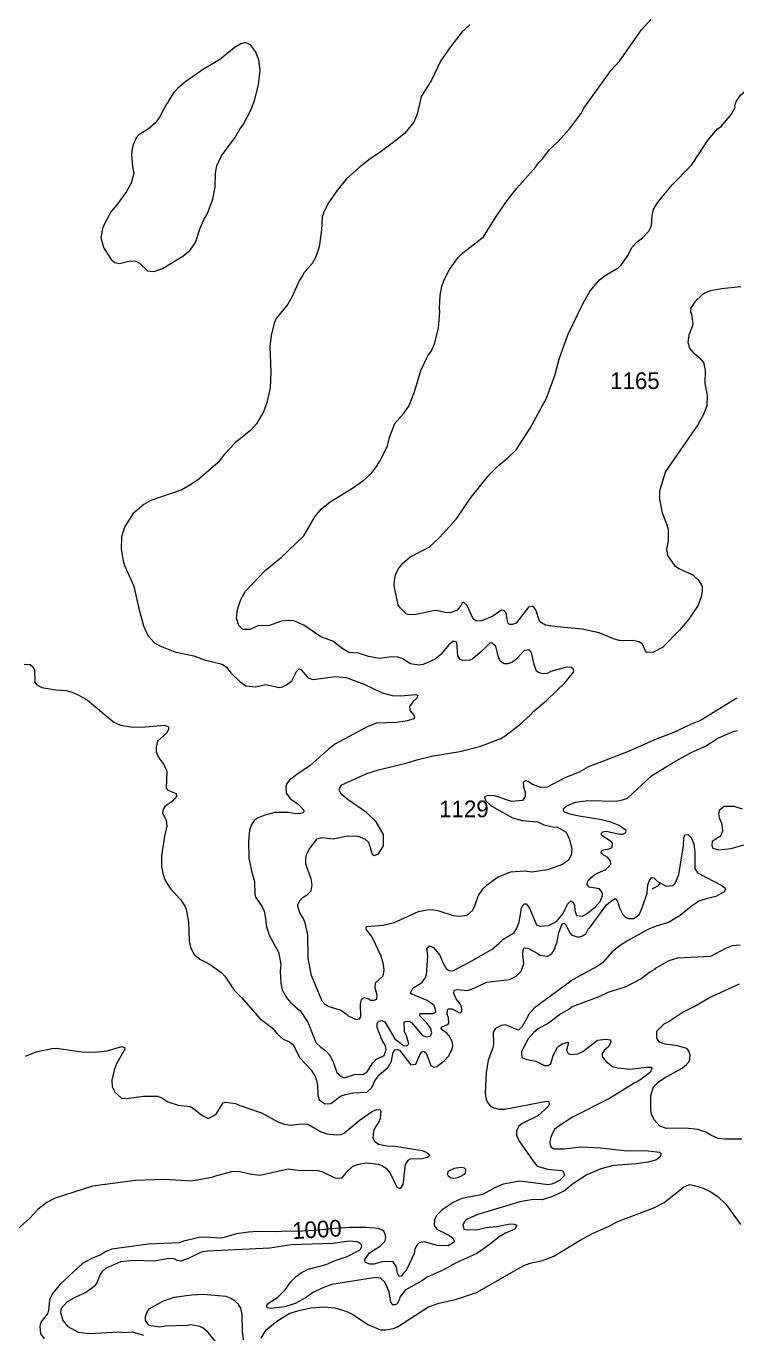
# Model space of a CAD drawing. Header units: kilometres. Extents: x 178.1 to 232.4, y 8228.7 to 8284.8.
# Drawn here: x 217.92 to 224.75, y 8265.22 to 8277.78 of the extents above; entities that cross this region are included whole.
import ezdxf

# ---------------------------------------------------------------- set-up
doc = ezdxf.new("R2010")
doc.units = ezdxf.units.KM
doc.linetypes.add('DGN6', pattern=[0.815095, 0, -0.163019, 0.326038, -0.163019, 0, -0.163019])
for name, color, linetype in [('1', 7, 'Continuous'), ('2', 7, 'Continuous'), ('21', 7, 'Continuous'), ('61', 7, 'Continuous'), ('9', 7, 'Continuous')]:
    doc.layers.add(name, color=color, linetype=linetype)
doc.styles.add('dgn002', font='dgn002.shx')

msp = doc.modelspace()

# ---------------------------------------------------------------- linework, layer by layer
at = {"layer": '1', "color": 5, "linetype": 'Continuous', "lineweight": 13, "flags": 128}
for points in [[(217.8971, 8271.651), (217.9556, 8271.6477), (217.9823, 8271.6251), (217.9971, 8271.5958), (218.0007, 8271.4749), (218.0208, 8271.4521), (218.0691, 8271.4288), (218.2019, 8271.4064), (218.2988, 8271.3975)], [(218.2988, 8271.3975), (218.358, 8271.3827), (218.4173, 8271.358), (218.5062, 8271.3053), (218.7591, 8271.0952)], [(218.7591, 8271.0952), (218.8249, 8271.0655), (218.9424, 8271.0454)], [(218.9424, 8271.0454), (219.063, 8271.0484), (219.247, 8271.0651), (219.2855, 8271.0504), (219.2845, 8271.0224), (219.2669, 8270.9902), (219.178, 8270.9106), (219.1663, 8270.8544), (219.1663, 8270.8098), (219.1912, 8270.7525), (219.2411, 8270.6883), (219.2682, 8270.624), (219.2639, 8270.4604), (219.28, 8270.4415), (219.3601, 8270.4078), (219.3634, 8270.3812), (219.3226, 8270.3343), (219.2497, 8270.2826), (219.2327, 8270.2571), (219.2274, 8270.219), (219.2631, 8270.154), (219.2681, 8270.0965), (219.2466, 8270.0001), (219.2163, 8269.809), (219.2172, 8269.7063), (219.2292, 8269.6443), (219.2523, 8269.5733), (219.3082, 8269.4908), (219.3999, 8269.3894), (219.4374, 8269.334), (219.4539, 8269.2979), (219.4785, 8269.1717), (219.4838, 8268.9919), (219.4958, 8268.9312), (219.528, 8268.8655), (219.5853, 8268.8172), (219.6844, 8268.7646), (219.7999, 8268.6833), (219.8257, 8268.6542), (219.9157, 8268.5199), (219.9875, 8268.4478), (220.1615, 8268.2477), (220.2799, 8268.1586), (220.3336, 8268.0969), (220.3878, 8268.0475), (220.4477, 8268.0218), (220.4829, 8267.9934), (220.5468, 8267.8675), (220.6487, 8267.7588), (220.6923, 8267.695), (220.7073, 8267.6551), (220.7167, 8267.5986), (220.7197, 8267.5125), (220.7327, 8267.4644), (220.7866, 8267.4258), (220.844, 8267.4296), (220.9384, 8267.4993), (220.9874, 8267.5178), (221.0575, 8267.5311), (221.1904, 8267.5388), (221.2386, 8267.5844), (221.2687, 8267.6473), (221.3083, 8267.7063), (221.3963, 8267.7804), (221.428, 8267.8364), (221.4429, 8267.9243), (221.4648, 8267.9459), (221.4854, 8267.949), (221.5052, 8267.9421), (221.6151, 8267.8033), (221.6634, 8267.8084), (221.6998, 8267.8988), (221.7177, 8267.9243), (221.7371, 8267.9338), (221.7624, 8267.9148), (221.8067, 8267.7958), (221.8361, 8267.7798), (221.8646, 8267.7851), (221.9347, 8267.839), (221.9791, 8267.8885), (222.0118, 8267.9568), (222.0184, 8267.9854), (222.0139, 8268.0161), (221.9866, 8268.0761), (221.9631, 8268.0959), (221.9589, 8268.1075), (221.9163, 8268.1391), (221.9068, 8268.1545), (221.9076, 8268.1649), (221.9719, 8268.1929), (221.9791, 8268.2035), (221.9775, 8268.2529), (221.9644, 8268.2883), (221.9657, 8268.3298), (221.976, 8268.3396)], [(224.0113, 8269.5504), (224.0692, 8269.5198), (224.1325, 8269.5258), (224.1584, 8269.5509), (224.19, 8269.6315), (224.2357, 8269.9056), (224.2375, 8269.9845), (224.2484, 8270.0115), (224.2775, 8270.0143), (224.3097, 8269.9867), (224.3343, 8269.9235), (224.3445, 8269.8455), (224.3442, 8269.689), (224.3684, 8269.6478), (224.6022, 8269.5263), (224.634, 8269.498), (224.6388, 8269.4865), (224.6242, 8269.4636), (224.5444, 8269.4194), (224.4639, 8269.4006), (224.3827, 8269.3729), (224.3073, 8269.324), (224.204, 8269.2359), (224.0901, 8269.1709), (223.9717, 8269.1345), (223.8912, 8269.1009), (223.6973, 8268.9929), (223.618, 8268.9413), (223.549, 8268.8869), (223.4552, 8268.7803), (223.4065, 8268.7451), (223.1749, 8268.6211), (222.7996, 8268.3463), (222.7452, 8268.2856), (222.7395, 8268.2653), (222.6839, 8268.1711), (222.6502, 8268.1359), (222.5224, 8268.1875), (222.483, 8268.1795), (222.4282, 8268.1493), (222.4056, 8268.1146), (222.4087, 8268.0028), (222.4037, 8267.9635), (222.3581, 8267.8463), (222.3396, 8267.7263)], [(223.8869, 8269.4656), (223.8931, 8269.5296), (223.9037, 8269.5675), (223.927, 8269.603), (223.9494, 8269.5994), (223.9843, 8269.5628), (224.0113, 8269.5504)], [(222.095, 8268.3776), (222.0489, 8268.4375), (222.026, 8268.4864), (222.0307, 8268.52), (222.0581, 8268.5268), (222.1592, 8268.5174), (222.2063, 8268.532), (222.344, 8268.5958), (222.5636, 8268.6222), (222.6262, 8268.6529), (222.6731, 8268.7026), (222.7015, 8268.7731), (222.692, 8268.8644), (222.6938, 8268.9054), (222.7039, 8268.9248), (222.7396, 8268.9234), (222.8285, 8268.8741), (222.8525, 8268.8545), (222.9289, 8268.8449), (222.9705, 8268.8687), (223.0005, 8268.9238), (223.0003, 8268.9373), (223.016, 8268.9681), (223.0364, 8269.0685), (223.0703, 8269.1566), (223.0884, 8269.1634), (223.1022, 8269.1517), (223.1463, 8269.0664), (223.1624, 8269.0465), (223.2269, 8269.0291), (223.2586, 8269.0366), (223.2954, 8269.0617), (223.3178, 8269.1069), (223.3373, 8269.1235), (223.4964, 8269.3378), (223.5347, 8269.3713), (223.5794, 8269.3985), (223.6017, 8269.3743), (223.62, 8269.3095), (223.6508, 8269.2462), (223.6807, 8269.2172), (223.71, 8269.2084), (223.7555, 8269.2084), (223.8098, 8269.2438), (223.8424, 8269.3203), (223.8841, 8269.4524), (223.8869, 8269.4656)], [(222.1042, 8268.3156), (222.1057, 8268.345), (222.095, 8268.3776)], [(221.976, 8268.3396), (222.0105, 8268.3393), (222.074, 8268.3035), (222.0905, 8268.3001), (222.1042, 8268.3156)], [(222.3396, 8267.7263), (222.33, 8267.5287), (222.335, 8267.486), (222.3481, 8267.4472), (222.3782, 8267.409)], [(222.4601, 8267.3751), (222.5191, 8267.3748), (222.9167, 8267.4535), (222.94, 8267.4484), (222.9451, 8267.4233), (222.9347, 8267.4007), (222.8364, 8267.3102), (222.6854, 8267.2389), (222.6493, 8267.2084), (222.6296, 8267.164), (222.6295, 8267.1254), (222.6565, 8267.0698), (222.7985, 8266.862), (222.8285, 8266.8284), (222.9299, 8266.7988), (223.0628, 8266.7868), (223.0775, 8266.7792), (223.0897, 8266.7378), (223.0443, 8266.6892), (222.9798, 8266.6583), (222.938, 8266.6475), (222.6624, 8266.685), (222.5011, 8266.6542), (222.422, 8266.62), (222.3025, 8266.557), (222.1036, 8266.5168), (222.0223, 8266.4791), (221.9151, 8266.4085), (221.8628, 8266.3566), (221.8428, 8266.3147), (221.8377, 8266.2585), (221.8642, 8266.2212), (221.9851, 8266.1603), (222.0208, 8266.1325), (222.0323, 8266.1009), (221.9745, 8266.0638), (221.8674, 8266.0662), (221.7444, 8266.0996), (221.693, 8266.0906), (221.6736, 8266.0716), (221.6542, 8266.0333), (221.6461, 8265.9904), (221.5721, 8265.8335), (221.5289, 8265.7818), (221.5261, 8265.7703), (221.503, 8265.7666), (221.4869, 8265.7979), (221.4769, 8265.8604), (221.4434, 8265.9098), (221.3768, 8265.9131), (221.3381, 8265.9082), (221.2576, 8265.8852), (221.2188, 8265.8869), (221.1782, 8265.9023), (221.17, 8265.9235), (221.2168, 8265.9947), (221.3241, 8266.0613), (221.3641, 8266.1038), (221.3731, 8266.1429), (221.3699, 8266.1666), (221.3536, 8266.2021), (221.3396, 8266.2145), (221.305, 8266.2288), (221.1833, 8266.2389), (221.0228, 8266.2373), (220.8919, 8266.2279), (220.6955, 8266.2086), (220.513, 8266.2016), (220.4156, 8266.2031), (220.325, 8266.1963), (220.1449, 8266.1995), (220.0551, 8266.1944), (219.9398, 8266.1767), (219.8069, 8266.1399), (219.7753, 8266.1371), (219.6469, 8266.1468), (219.581, 8266.1437), (219.428, 8266.1059), (219.391, 8266.0909), (219.0938, 8266.0776), (218.7393, 8266.0313), (218.6822, 8266.0091), (218.6345, 8265.9774), (218.5451, 8265.9407), (218.4572, 8265.8924), (218.2445, 8265.6941), (218.1647, 8265.5938), (218.1406, 8265.5413), (218.1325, 8265.4398), (218.1228, 8265.4102), (218.0565, 8265.3287), (218.047, 8265.2902), (218.0536, 8265.2177), (218.0889, 8265.1699)], [(222.3782, 8267.409), (222.4056, 8267.3922), (222.4601, 8267.3751)], [(222.0224, 8266.7128), (222.0632, 8266.7196), (222.0944, 8266.7332), (222.1243, 8266.7481), (222.1379, 8266.759), (222.1433, 8266.7807), (222.1419, 8266.797), (222.1284, 8266.8092), (222.0971, 8266.816), (222.0319, 8266.8052), (221.9898, 8266.7875), (221.9708, 8266.7739), (221.9654, 8266.759), (221.9654, 8266.7481), (221.9722, 8266.7345), (221.9817, 8266.7277), (222.0034, 8266.7169), (222.0224, 8266.7128)]]:
    msp.add_lwpolyline(points, dxfattribs=at)
at = {"layer": '2', "color": 3, "linetype": 'Continuous', "lineweight": 0, "flags": 128}
for points in [[(220.8632, 8271.8715), (220.7492, 8271.9155), (220.5861, 8272.025), (220.4912, 8272.0677), (220.4379, 8272.0724), (220.3701, 8272.0642), (220.2476, 8272.0214), (220.1485, 8272.0229), (220.0684, 8271.9833), (219.9997, 8271.985), (219.9625, 8272.0226), (219.9399, 8272.094), (219.9484, 8272.1758), (219.9792, 8272.2725), (220.026, 8272.3527), (220.2136, 8272.5518), (220.3694, 8272.6765), (220.587, 8272.8862), (220.6912, 8273.0686), (220.7519, 8273.1395), (220.8379, 8273.211), (221.0619, 8273.35), (221.1623, 8273.4201), (221.2397, 8273.4908), (221.2857, 8273.55), (221.3227, 8273.6104), (221.3914, 8273.7481), (221.4104, 8273.8283), (221.4605, 8273.9643), (221.5419, 8274.0548), (221.5936, 8274.1293), (221.6483, 8274.2682), (221.7107, 8274.4749), (221.7782, 8274.6132), (221.812, 8274.6613), (221.8422, 8274.7284), (221.8788, 8274.8787), (221.8918, 8275.0352), (221.8887, 8275.0762), (221.8953, 8275.1932), (221.9136, 8275.2828), (221.9376, 8275.3498), (221.9862, 8275.444), (222.0682, 8275.5586), (222.1131, 8275.6052), (222.3126, 8275.7574), (222.4282, 8275.9432), (222.5398, 8276.1064), (222.6319, 8276.2248), (222.8153, 8276.431), (222.8414, 8276.4699), (222.8823, 8276.5111), (222.9485, 8276.5968), (223.0287, 8276.6739), (223.1385, 8276.7953), (223.2515, 8276.9423), (223.2778, 8276.9929), (223.5408, 8277.3587), (223.6206, 8277.4456), (223.831, 8277.7478), (223.921, 8277.8461)], [(223.9263, 8275.8649), (223.9331, 8275.9585), (223.946, 8276.0221), (223.9945, 8276.098), (224.1245, 8276.2586), (224.3132, 8276.4458), (224.4718, 8276.6897), (224.5623, 8276.7951), (224.5973, 8276.8191), (224.6951, 8276.9371), (224.7305, 8277.0005), (224.7297, 8277.0208), (224.7414, 8277.0595), (224.7813, 8277.1177), (224.9006, 8277.2225), (224.9416, 8277.2731), (224.9615, 8277.3257), (224.9892, 8277.4337), (225.1029, 8277.5694), (225.1441, 8277.6748), (225.1741, 8277.7807), (225.2485, 8277.8604)], [(222.1801, 8277.7955), (222.1059, 8277.723), (221.9952, 8277.5842), (221.9006, 8277.4449), (221.8142, 8277.2634), (221.7144, 8277.1058), (221.6758, 8276.9351), (221.6427, 8276.86), (221.5561, 8276.7537), (221.4964, 8276.7019), (221.3082, 8276.5614), (221.2231, 8276.5066), (221.1163, 8276.4239), (220.9961, 8276.3152), (220.9028, 8276.2005), (220.8231, 8276.084), (220.7823, 8276.0057), (220.7631, 8275.9478), (220.7547, 8275.826), (220.7328, 8275.6625), (220.6997, 8275.5657), (220.6652, 8275.5021), (220.5889, 8275.4142), (220.5771, 8275.3881), (220.5427, 8275.3419), (220.4712, 8275.1794), (220.4323, 8275.1116), (220.3185, 8274.9726), (220.2991, 8274.928), (220.2721, 8274.8098), (220.2592, 8274.7027), (220.2674, 8274.4591), (220.2608, 8274.3045), (220.2297, 8274.1668), (220.1991, 8274.0764), (220.1316, 8273.9601), (220.0759, 8273.9007), (219.9251, 8273.7792), (219.8235, 8273.6695), (219.762, 8273.5901), (219.5773, 8273.4297), (219.5063, 8273.3806), (219.4147, 8273.3283), (219.1152, 8273.2229), (219.0483, 8273.1866), (218.9437, 8273.0956), (218.8617, 8272.967), (218.8324, 8272.8763), (218.8289, 8272.7611), (218.8487, 8272.6446), (218.8631, 8272.5998), (218.9518, 8272.3997), (218.9951, 8272.2009), (219.0447, 8272.0191), (219.086, 8271.9272), (219.1502, 8271.8579), (219.2027, 8271.8263), (219.3446, 8271.7689), (219.5293, 8271.7302), (219.6312, 8271.6924), (219.8009, 8271.6525), (219.8425, 8271.6227), (219.8878, 8271.5666), (219.9728, 8271.4832), (220.028, 8271.4437), (220.1207, 8271.4338), (220.2209, 8271.4569), (220.349, 8271.4273), (220.3722, 8271.4304), (220.4182, 8271.4515), (220.4708, 8271.4923), (220.5156, 8271.5813), (220.5422, 8271.6079), (220.5572, 8271.5999), (220.6191, 8271.5284), (220.6368, 8271.5158), (220.6733, 8271.5035), (220.8889, 8271.5325), (220.9924, 8271.5246), (221.172, 8271.4578), (221.3392, 8271.3768), (221.4353, 8271.3512), (221.5194, 8271.3481), (221.6631, 8271.3594), (221.6807, 8271.3493), (221.6724, 8271.3248), (221.6328, 8271.2896), (221.6005, 8271.2463), (221.6043, 8271.2051), (221.6442, 8271.163)], [(220.1108, 8277.0687), (220.1502, 8277.2197), (220.1669, 8277.3593), (220.1518, 8277.4593), (220.1205, 8277.5377), (220.0734, 8277.6027), (220.0219, 8277.6256), (219.9797, 8277.6138), (219.9152, 8277.5748), (219.7736, 8277.4598), (219.6227, 8277.3695), (219.4505, 8277.2503), (219.3736, 8277.1865), (219.337, 8277.1448), (219.2836, 8277.0636), (219.2795, 8277.0467), (219.2656, 8277.0339), (219.1975, 8276.9084), (219.1572, 8276.8504), (219.0926, 8276.7952), (218.9996, 8276.738), (218.9756, 8276.7081), (218.9482, 8276.6506), (218.9351, 8276.6053), (218.9309, 8276.5481), (218.9391, 8276.4317), (218.9521, 8276.3711), (218.9256, 8276.2724), (218.8814, 8276.1941), (218.7895, 8276.0662), (218.7313, 8275.9991), (218.6529, 8275.8522), (218.6331, 8275.7522), (218.6591, 8275.6548), (218.7345, 8275.5394), (218.7686, 8275.5126), (218.8156, 8275.5012), (218.9156, 8275.5286), (218.9726, 8275.525), (219.006, 8275.506), (219.0825, 8275.4307), (219.1441, 8275.4237), (219.2284, 8275.4541), (219.4217, 8275.5726), (219.4924, 8275.63), (219.5449, 8275.7042), (219.5878, 8275.8424), (219.6238, 8275.9207), (219.6606, 8275.9814), (219.7127, 8276.1189), (219.7324, 8276.2342), (219.7361, 8276.3707), (219.7492, 8276.439), (219.7938, 8276.5369), (219.9212, 8276.7086), (219.9712, 8276.7931), (220.0031, 8276.8346), (220.0763, 8276.9743), (220.1108, 8277.0687)], [(223.8408, 8275.7496), (223.9023, 8275.8125), (223.9263, 8275.8649)], [(223.6358, 8275.4871), (223.7001, 8275.577), (223.7421, 8275.6574), (223.7882, 8275.7083), (223.8408, 8275.7496)], [(224.3834, 8274.6011), (224.4268, 8274.5505), (224.4419, 8274.478), (224.44, 8274.3497), (224.4614, 8274.2378), (224.4595, 8274.1325), (224.4265, 8274.0502), (224.3734, 8273.9502), (224.0618, 8273.5017), (224.0055, 8273.3161), (224.0056, 8273.2363), (224.0284, 8273.1069), (224.0729, 8273.0007), (224.0862, 8272.9474), (224.086, 8272.8361), (224.0731, 8272.7571), (224.0797, 8272.6964), (224.1487, 8272.6008), (224.1888, 8272.5709), (224.3258, 8272.5089), (224.3774, 8272.4608), (224.4152, 8272.4024), (224.4153, 8272.3529), (224.4054, 8272.2996), (224.3753, 8272.2199), (224.2874, 8272.085), (224.1962, 8271.9798), (224.0335, 8271.813), (223.9461, 8271.7684), (223.88, 8271.7653), (223.8685, 8271.7781), (223.8393, 8271.843), (223.81, 8271.8668), (223.7496, 8271.8798), (223.672, 8271.8749), (223.6171, 8271.8785), (223.562, 8271.8944), (223.4251, 8271.9519), (223.2605, 8271.9883), (223.0221, 8272.0099), (222.9084, 8272.0266), (222.8544, 8272.0572), (222.8172, 8272.1737), (222.7867, 8272.2087), (222.7449, 8272.2006), (222.6265, 8272.0452), (222.5907, 8272.0342), (222.5618, 8272.0342), (222.5468, 8272.0497), (222.5307, 8272.1457), (222.5094, 8272.1658), (222.4845, 8272.1693), (222.4039, 8272.1136), (222.297, 8272.0671), (222.2459, 8272.0644), (222.2146, 8272.0863), (222.1556, 8272.2165), (222.1198, 8272.2463), (222.103, 8272.2336), (222.0954, 8272.2147), (222.0582, 8272.1701), (222.0029, 8272.1492), (221.9537, 8272.1449), (221.8765, 8272.1656), (221.8468, 8272.1677), (221.6625, 8272.13), (221.6112, 8272.1268), (221.5717, 8272.1333), (221.5145, 8272.1897), (221.4934, 8272.2215), (221.4543, 8272.4042), (221.4557, 8272.4561), (221.4677, 8272.5109), (221.4935, 8272.5654), (221.531, 8272.6168), (221.6067, 8272.6831), (221.7909, 8272.775), (221.8913, 8272.8686), (222.0488, 8273.0455), (222.1944, 8273.2569), (222.3655, 8273.4695), (222.4567, 8273.5592), (222.5441, 8273.6296), (222.6269, 8273.7099), (222.7614, 8273.9199), (222.917, 8274.2083), (222.9985, 8274.4244), (223.0393, 8274.5809), (223.1229, 8274.8173), (223.2639, 8275.109), (223.338, 8275.2379), (223.4291, 8275.344), (223.4816, 8275.3849), (223.6057, 8275.4607), (223.6358, 8275.4871)], [(224.7856, 8275.2774), (224.5989, 8275.2589), (224.4936, 8275.2374), (224.4431, 8275.2185), (224.4148, 8275.2009), (224.3445, 8275.1323), (224.3054, 8275.0754), (224.3018, 8275.0349), (224.3102, 8275.0177)], [(224.3102, 8275.0177), (224.3245, 8274.9155), (224.2868, 8274.8106), (224.277, 8274.7466), (224.2925, 8274.6892)], [(224.2925, 8274.6892), (224.3235, 8274.6512), (224.3834, 8274.6011)], [(220.9349, 8268.3264), (220.8211, 8268.3637), (220.791, 8268.3809), (220.7628, 8268.4122), (220.659, 8268.6593), (220.6276, 8268.8225), (220.6229, 8269.0496), (220.5985, 8269.165), (220.5797, 8269.2123), (220.5489, 8269.2614), (220.5292, 8269.3254), (220.5293, 8269.3421), (220.5461, 8269.38), (220.5758, 8269.4112), (220.6202, 8269.4393), (220.6575, 8269.4732), (220.6657, 8269.531), (220.6573, 8269.5902), (220.6063, 8269.73), (220.6049, 8269.7878), (220.6147, 8269.8305), (220.6394, 8269.8766), (220.7144, 8269.9728), (220.7586, 8269.9852), (220.8672, 8269.9723), (221.0074, 8270.0017), (221.1094, 8270), (221.176, 8269.9703), (221.2087, 8269.9405), (221.2435, 8269.8262), (221.2609, 8269.8128), (221.3014, 8269.8266), (221.352, 8269.907), (221.3504, 8270.0142), (221.2796, 8270.1367), (221.1885, 8270.2276), (221.0118, 8270.3468), (220.9434, 8270.4038), (220.9296, 8270.4349), (220.9275, 8270.4583), (220.9524, 8270.492), (221.1897, 8270.6021), (221.305, 8270.6372), (221.5802, 8270.7028), (221.6711, 8270.7329), (221.828, 8270.7719), (222.085, 8270.814), (222.2885, 8270.8649), (222.4802, 8270.9387), (222.5223, 8270.9621), (222.6585, 8271.0692), (222.7605, 8271.1601), (222.799, 8271.2033), (222.9188, 8271.3035), (223.0963, 8271.476), (223.1805, 8271.5772), (223.1781, 8271.6038), (223.1592, 8271.6195), (223.1117, 8271.623), (222.9602, 8271.5798), (222.925, 8271.5617), (222.8864, 8271.5589), (222.8484, 8271.5671), (222.8227, 8271.5847), (222.7986, 8271.6492), (222.7744, 8271.7622), (222.7513, 8271.789), (222.7107, 8271.7827), (222.6924, 8271.7709), (222.6212, 8271.6923), (222.5901, 8271.6702), (222.5461, 8271.6546), (222.5128, 8271.6546), (222.4741, 8271.6805), (222.4538, 8271.7272), (222.4312, 8271.826), (222.3893, 8271.8551), (222.373, 8271.8539), (222.3078, 8271.7856), (222.2102, 8271.7025), (222.1809, 8271.6889), (222.1103, 8271.6856), (222.084, 8271.6983), (222.0667, 8271.7333), (222.0568, 8271.8619), (222.0222, 8271.8713), (221.9804, 8271.8381), (221.9024, 8271.7454), (221.8495, 8271.7001), (221.733, 8271.6496), (221.6919, 8271.6413), (221.6099, 8271.6546), (221.5296, 8271.7062), (221.4894, 8271.7199), (221.4301, 8271.7234)], [(221.0187, 8271.7646), (220.9535, 8271.8015), (220.8632, 8271.8715)], [(221.4301, 8271.7234), (221.3105, 8271.7072), (221.2063, 8271.7267), (221.1108, 8271.7578), (221.0187, 8271.7646)], [(224.7484, 8271.3239), (224.3988, 8271.111), (224.3027, 8271.0729), (224.1255, 8270.9876), (223.9785, 8270.933), (223.7127, 8270.8143), (223.323, 8270.6636), (223.2316, 8270.6147), (223.0933, 8270.5587), (222.9259, 8270.4691), (222.8674, 8270.4662), (222.7839, 8270.4965), (222.7429, 8270.5235), (222.7156, 8270.5316), (222.6938, 8270.517), (222.6986, 8270.4725), (222.7132, 8270.4264), (222.7134, 8270.3811), (222.6864, 8270.3426), (222.5818, 8270.3311), (222.4203, 8270.3851), (222.3537, 8270.3904), (222.3228, 8270.3778), (222.3317, 8270.3425), (222.3879, 8270.2899), (222.5922, 8270.176), (222.6852, 8270.148), (222.835, 8270.1365), (222.8918, 8270.1087), (222.9795, 8270.0881), (223.0231, 8270.0852), (223.1057, 8270.0369), (223.1405, 8269.968), (223.1611, 8269.8726), (223.1544, 8269.8165), (223.131, 8269.7699), (223.0721, 8269.7253), (222.9272, 8269.6765), (222.7733, 8269.653), (222.7133, 8269.6626), (222.5686, 8269.6527), (222.4546, 8269.6041), (222.3408, 8269.5255), (222.303, 8269.4892), (222.2624, 8269.4299), (222.227, 8269.3261), (222.2064, 8269.2848), (222.153, 8269.2364), (222.0807, 8269.2265), (222.0247, 8269.235), (221.8877, 8269.279), (221.8179, 8269.2906), (221.7725, 8269.2891), (221.6836, 8269.2726), (221.4436, 8269.1633), (221.3494, 8269.1412), (221.1898, 8269.1278), (221.1827, 8269.1204), (221.1829, 8269.105), (221.2416, 8269.0255), (221.3271, 8268.8502), (221.3455, 8268.7804), (221.355, 8268.7138), (221.3439, 8268.6545), (221.2727, 8268.5864), (221.2695, 8268.5459), (221.2879, 8268.4742), (221.2852, 8268.4293), (221.2598, 8268.4187), (221.228, 8268.42), (221.2114, 8268.4317), (221.1669, 8268.4443), (221.137, 8268.4283), (221.1283, 8268.3854)], [(221.6442, 8271.163), (221.6497, 8271.1435), (221.6417, 8271.1278), (221.579, 8271.1082), (221.4774, 8271.0913)], [(221.1931, 8271.0489), (220.8915, 8270.8847), (220.8233, 8270.8357), (220.6443, 8270.6734), (220.5327, 8270.6016), (220.4485, 8270.5366), (220.4223, 8270.5063), (220.4139, 8270.4735), (220.4157, 8270.4123), (220.4579, 8270.3563), (220.5307, 8270.3079), (220.5866, 8270.248), (220.5864, 8270.234), (220.5777, 8270.2237), (220.5523, 8270.2155), (220.5079, 8270.2125), (220.4385, 8270.2255), (220.307, 8270.2255), (220.2104, 8270.2017), (220.1483, 8270.1742), (220.1094, 8270.1482), (220.0815, 8270.1105), (220.0637, 8270.0555), (220.0535, 8269.9473), (220.0581, 8269.787), (220.0814, 8269.6628), (220.1113, 8269.5625), (220.1146, 8269.4407), (220.1209, 8269.4115), (220.181, 8269.3249), (220.2047, 8269.2775), (220.218, 8269.2077), (220.2229, 8269.14), (220.2519, 8269.0485), (220.3415, 8268.885), (220.3643, 8268.7705), (220.3596, 8268.7007), (220.3645, 8268.5862), (220.3761, 8268.5237), (220.4184, 8268.4485), (220.4589, 8268.4014), (220.5526, 8268.319), (220.6254, 8268.2122), (220.7024, 8268.0156), (220.7483, 8267.9701), (220.7986, 8267.935), (220.8348, 8267.8955), (220.8721, 8267.8215), (220.9044, 8267.7272), (220.9465, 8267.6908), (220.9731, 8267.6777), (221.0827, 8267.7136), (221.1526, 8267.7075), (221.1945, 8267.7342), (221.2495, 8267.8205), (221.2838, 8267.8572), (221.359, 8267.8927), (221.3781, 8267.9488), (221.3699, 8267.984), (221.3342, 8268.0464), (221.2915, 8268.1609), (221.2897, 8268.2003), (221.3045, 8268.2206), (221.3347, 8268.2273), (221.3629, 8268.2144), (221.4619, 8268.0502), (221.5421, 8267.9872), (221.5743, 8267.9834), (221.5938, 8268.0027), (221.5731, 8268.0812), (221.5528, 8268.1227), (221.5499, 8268.2123), (221.561, 8268.2197), (221.6015, 8268.2207), (221.6208, 8268.2086), (221.7274, 8268.0842), (221.7637, 8268.0694), (221.8037, 8268.0789), (221.8145, 8268.1095), (221.8047, 8268.155), (221.7652, 8268.2076), (221.7015, 8268.2731), (221.7031, 8268.2942), (221.8297, 8268.2949), (221.8539, 8268.3106), (221.8523, 8268.3327), (221.8376, 8268.3732), (221.7715, 8268.4209), (221.6173, 8268.4844), (221.6111, 8268.494), (221.6341, 8268.537), (221.7198, 8268.592), (221.7535, 8268.6357), (221.764, 8268.6656), (221.7767, 8268.8495)], [(221.4774, 8271.0913), (221.2836, 8271.0835), (221.1931, 8271.0489)], [(221.9546, 8268.7275), (221.9784, 8268.7083), (222.0163, 8268.705), (222.1794, 8268.7884), (222.395, 8268.9144), (222.461, 8268.9662), (222.4978, 8269.0055), (222.6055, 8269.0712), (222.6307, 8269.1072), (222.6556, 8269.1722), (222.6789, 8269.3071), (222.6905, 8269.3334), (222.7064, 8269.3478), (222.7219, 8269.3493), (222.7551, 8269.306), (222.8223, 8269.1477), (222.8586, 8269.1326), (222.9379, 8269.1396), (223.0129, 8269.1804), (223.0793, 8269.2563), (223.1207, 8269.3451), (223.148, 8269.3749), (223.1579, 8269.3755), (223.176, 8269.3639), (223.1858, 8269.336), (223.1909, 8269.2834), (223.2067, 8269.2378), (223.2597, 8269.2316), (223.2914, 8269.2449), (223.3859, 8269.3166), (223.4341, 8269.3698), (223.4553, 8269.425), (223.4554, 8269.4519), (223.4269, 8269.4916), (223.3296, 8269.5097), (223.3078, 8269.531), (223.3118, 8269.5587), (223.3438, 8269.6001), (223.3866, 8269.6329), (223.4899, 8269.6778), (223.5361, 8269.7303), (223.5346, 8269.7574), (223.5069, 8269.7953), (223.4614, 8269.8187), (223.4409, 8269.8416), (223.4516, 8269.8636), (223.5181, 8269.8772), (223.5478, 8269.8901), (223.5527, 8269.9303), (223.5329, 8269.9525), (223.4489, 8270.0041), (223.4426, 8270.0243), (223.4582, 8270.0414), (223.4877, 8270.0477), (223.6269, 8270.0169), (223.6528, 8270.0192), (223.6794, 8270.0333), (223.6824, 8270.0542), (223.6166, 8270.1013), (223.538, 8270.1322), (223.4514, 8270.1562), (223.2337, 8270.1898), (223.1537, 8270.2077), (223.0907, 8270.2307), (223.0818, 8270.24), (223.0815, 8270.2633), (223.1136, 8270.2912), (223.198, 8270.3245), (223.3141, 8270.3422), (223.5882, 8270.3355), (223.6475, 8270.3465), (223.6969, 8270.3653), (223.9271, 8270.5776), (224.1348, 8270.7058), (224.3075, 8270.8013), (224.4456, 8270.8646), (224.5648, 8270.9421), (224.7208, 8271.0088), (224.7527, 8271.013)], [(224.8005, 8270.2586), (224.7221, 8270.283), (224.6261, 8270.2835), (224.5819, 8270.2501), (224.5701, 8270.2157), (224.5771, 8270.1782), (224.6028, 8270.1137), (224.6093, 8270.0472), (224.5962, 8270.0117), (224.5799, 8269.9936), (224.5096, 8269.9476), (224.5059, 8269.9106), (224.5182, 8269.8848), (224.5727, 8269.867), (224.6944, 8269.8799), (224.9183, 8269.9439)], [(221.7767, 8268.8495), (221.7686, 8268.922), (221.7938, 8268.9447), (221.8325, 8268.9301), (221.8932, 8268.8566)], [(224.7789, 8268.95), (224.7035, 8268.9436), (224.6401, 8268.9192), (224.4929, 8268.8427), (224.1764, 8268.8267), (224.094, 8268.8007), (223.9616, 8268.7277), (223.9562, 8268.7186), (223.9111, 8268.6927)], [(221.8932, 8268.8566), (221.9228, 8268.785), (221.9546, 8268.7275)], [(223.9111, 8268.6927), (223.8292, 8268.6283), (223.6752, 8268.5471), (223.5085, 8268.4976), (223.4201, 8268.4538)], [(224.7965, 8267.0883), (224.6319, 8267.0867), (224.5681, 8267.0947), (224.4965, 8267.1268), (224.4509, 8267.156), (224.3714, 8267.1801), (224.2547, 8267.1919), (224.073, 8267.1888), (224.0073, 8267.2118), (223.9519, 8267.2731), (223.9286, 8267.3273), (223.9216, 8267.3616), (223.9225, 8267.5039), (223.9456, 8267.5907), (223.9909, 8267.6357), (224.0512, 8267.6764), (224.2205, 8267.7689), (224.2643, 8267.8034), (224.2917, 8267.8359), (224.3, 8267.8942), (224.2874, 8267.9351), (224.2654, 8267.9587), (224.1757, 8267.9835), (224.0591, 8267.9988), (224.0027, 8268.0198), (223.9776, 8268.0591), (223.9796, 8268.1255), (224.048, 8268.1956), (224.088, 8268.2146), (224.2211, 8268.3047), (224.3428, 8268.3655), (224.4845, 8268.4479), (224.7742, 8268.5796)], [(221.1283, 8268.3854), (221.1313, 8268.2638), (221.1137, 8268.2411), (221.0911, 8268.2343), (221.0147, 8268.2708)], [(223.4201, 8268.4538), (223.165, 8268.3577), (223.1439, 8268.3383)], [(221.0147, 8268.2708), (220.9994, 8268.2868), (220.9349, 8268.3264)], [(223.1439, 8268.3383), (223.0545, 8268.2907), (222.936, 8268.2031), (222.8377, 8268.147), (222.7952, 8268.1132), (222.743, 8268.0529), (222.6777, 8267.9285), (222.6763, 8267.9023), (222.684, 8267.8706), (222.7318, 8267.8525), (222.8148, 8267.8374), (222.8978, 8267.7946), (222.9339, 8267.7962), (222.9609, 8267.8123), (222.9819, 8267.8923), (223.0279, 8267.9754), (223.0677, 8268.0027), (223.1258, 8268.0186), (223.1276, 8268.0032), (223.1101, 8267.944), (223.1269, 8267.9106), (223.148, 8267.9), (223.2203, 8267.9064), (223.2685, 8267.9305), (223.408, 8268.0379), (223.4844, 8268.0497), (223.5335, 8268.0415), (223.5376, 8268.0274), (223.5185, 8267.9778), (223.4735, 8267.9403), (223.4527, 8267.9112), (223.4543, 8267.8801), (223.4921, 8267.8326), (223.5516, 8267.7871), (223.6061, 8267.7714), (223.7201, 8267.76), (223.884, 8267.7795), (223.9231, 8267.778), (223.9309, 8267.7695), (223.9192, 8267.7302), (223.8163, 8267.6541), (223.7608, 8267.6269), (223.5225, 8267.4782), (223.1677, 8267.299), (223.0305, 8267.2077), (222.9965, 8267.1788), (222.976, 8267.1458), (222.9563, 8267.0959), (222.9504, 8267.058), (222.9558, 8267.019), (222.9686, 8267.0047), (222.9886, 8266.9962), (223.086, 8266.9962), (223.2499, 8267.0125), (223.4382, 8267.0027), (223.6944, 8266.9765), (223.8703, 8266.9779), (224.0035, 8266.9613), (224.0156, 8266.9505), (224.0186, 8266.9363), (224.009, 8266.9131), (223.9741, 8266.8892), (223.8951, 8266.8678), (223.7789, 8266.8517), (223.5608, 8266.8335), (223.4415, 8266.8037), (223.3043, 8266.7459), (223.1776, 8266.662), (223.0857, 8266.5894), (222.9765, 8266.5365), (222.876, 8266.5042), (222.791, 8266.5072), (222.662, 8266.4862), (222.2573, 8266.3645), (222.1571, 8266.318), (222.1372, 8266.3024), (222.1144, 8266.2661), (222.123, 8266.2238), (222.1556, 8266.2147), (222.258, 8266.2196), (222.337, 8266.2377), (222.4384, 8266.2496), (222.5704, 8266.2751), (222.6087, 8266.27), (222.6322, 8266.2598), (222.6145, 8266.2227), (222.5238, 8266.1836), (222.4644, 8266.1492), (222.3671, 8266.0723), (222.2479, 8265.9903), (222.0515, 8265.8982), (221.9205, 8265.8279), (221.7709, 8265.7617), (221.7257, 8265.7304), (221.5607, 8265.636)], [(217.9109, 8267.8862), (218.0135, 8267.9272), (218.1632, 8267.9572), (218.2088, 8267.9608), (218.451, 8267.927), (218.5801, 8267.9246), (218.6964, 8267.9376), (218.8354, 8267.977), (218.8623, 8267.9695), (218.8662, 8267.9531), (218.7871, 8267.8178), (218.7633, 8267.7539)], [(218.7633, 8267.7539), (218.7416, 8267.6539), (218.7444, 8267.5909), (218.7689, 8267.5406), (218.8342, 8267.4826)], [(219.046, 8267.4998), (219.178, 8267.4999), (219.2219, 8267.4859), (219.2788, 8267.4469), (219.3792, 8267.4126), (219.4934, 8267.4008), (219.5261, 8267.3833), (219.6095, 8267.3142), (219.6672, 8267.2858), (219.7397, 8267.326), (219.8115, 8267.4355), (219.8329, 8267.4438), (219.9304, 8267.4309), (219.9652, 8267.414), (220.1779, 8267.3421), (220.3425, 8267.2515), (220.4013, 8267.2309), (220.4588, 8267.2235), (220.5598, 8267.2362), (220.6255, 8267.2332), (220.7461, 8267.1603), (220.8063, 8267.1389), (220.8955, 8267.1279), (220.9442, 8267.1325), (220.9751, 8267.1493), (221.1184, 8267.266), (221.2359, 8267.3487), (221.2853, 8267.3712), (221.3196, 8267.3697), (221.3272, 8267.3566), (221.3193, 8267.2865), (221.3027, 8267.2464), (221.2742, 8267.2065), (221.2543, 8267.1639), (221.2485, 8267.0962), (221.2659, 8267.0678), (221.305, 8267.041), (221.3826, 8267.0229), (221.4624, 8267.0192), (221.7224, 8266.978), (221.7619, 8266.9632), (221.7948, 8266.9373), (221.7943, 8266.9269), (221.773, 8266.9118), (221.721, 8266.8991), (221.6086, 8266.8943), (221.5855, 8266.8819), (221.561, 8266.8433), (221.5368, 8266.6519), (221.5109, 8266.6114), (221.484, 8266.6228), (221.4146, 8266.7624), (221.3876, 8266.799), (221.3347, 8266.8328), (221.3023, 8266.8442), (221.1917, 8266.8562), (221.112, 8266.8427), (221.0547, 8266.8252), (220.9895, 8266.7652), (220.946, 8266.709), (220.8865, 8266.7116), (220.7633, 8266.772), (220.7125, 8266.7852), (220.5539, 8266.7839), (220.4347, 8266.7985), (220.166, 8266.7395), (220.0849, 8266.7473), (219.9665, 8266.7741), (219.9021, 8266.7756), (219.7453, 8266.7365), (219.703, 8266.7194), (219.5076, 8266.6836), (219.2508, 8266.7015), (218.9677, 8266.6916), (218.5549, 8266.6354), (218.1971, 8266.5213), (218.1165, 8266.4785), (218.0322, 8266.4151), (217.9497, 8266.3263), (217.7188, 8266.1198)], [(218.8342, 8267.4826), (218.8824, 8267.4784), (219.046, 8267.4998)], [(224.0478, 8266.4777), (224.2365, 8266.6277), (224.2912, 8266.6503), (224.3407, 8266.6427), (224.4245, 8266.6178)], [(224.4245, 8266.6178), (224.4905, 8266.5834), (224.5634, 8266.5353)], [(224.5634, 8266.5353), (224.6454, 8266.4609), (224.7822, 8266.2686)], [(220.1767, 8265.1751), (220.2243, 8265.2541), (220.3272, 8265.339), (220.4453, 8265.4109), (220.5373, 8265.4406), (220.6532, 8265.467), (220.7856, 8265.4751), (220.8824, 8265.4654), (220.9995, 8265.4318), (221.064, 8265.3995), (221.2013, 8265.307), (221.3215, 8265.2564), (221.3709, 8265.2548), (221.4463, 8265.2694), (221.4848, 8265.2858), (221.7791, 8265.4722), (221.8826, 8265.5105), (222.045, 8265.5461), (222.2447, 8265.6128), (222.6998, 8265.8749), (222.7604, 8265.8952), (222.8809, 8265.9231), (222.9898, 8265.9642), (223.2412, 8266.1179), (223.3605, 8266.1823), (223.5219, 8266.2531), (223.595, 8266.2945), (223.9498, 8266.4277), (224.0478, 8266.4777)], [(221.4227, 8265.5202), (221.406, 8265.6215), (221.3641, 8265.715), (221.3236, 8265.7532), (221.2791, 8265.7584), (220.8556, 8265.6924), (220.7679, 8265.6594), (220.6704, 8265.6124), (220.6097, 8265.5674), (220.5037, 8265.5081), (220.4042, 8265.4751), (220.267, 8265.4588), (220.2378, 8265.4657), (220.2288, 8265.4744), (220.231, 8265.4894), (220.246, 8265.5112), (220.3364, 8265.5707), (220.4056, 8265.6383), (220.4622, 8265.716), (220.5107, 8265.7692), (220.5637, 8265.8077), (220.6289, 8265.8388), (220.8001, 8265.8834), (220.8878, 8265.9212), (221.0029, 8265.9615), (221.12, 8266.0202), (221.1348, 8266.0353), (221.143, 8266.0551), (221.1413, 8266.0709), (221.1254, 8266.0886), (221.0993, 8266.1021), (221.0212, 8266.1072), (220.8647, 8266.0843), (220.4682, 8266.0727), (220.2582, 8266.0399), (219.6584, 8266.0118), (219.5991, 8266.0003), (219.4784, 8265.9401), (219.4023, 8265.9166), (219.3682, 8265.9228), (219.3405, 8265.9374), (219.2899, 8265.9395), (219.1472, 8265.9166), (218.9484, 8265.9214), (218.8232, 8265.9104), (218.6807, 8265.8437), (218.6478, 8265.8159), (218.627, 8265.7875), (218.5975, 8265.7078), (218.5703, 8265.6712), (218.4979, 8265.6169), (218.385, 8265.566), (218.3099, 8265.5237), (218.2527, 8265.459), (218.2479, 8265.4215), (218.2693, 8265.3437), (218.3174, 8265.2877), (218.4168, 8265.2336), (218.5267, 8265.2201), (218.8058, 8265.2349), (218.8618, 8265.2303), (218.937, 8265.2349), (219.0454, 8265.2055)], [(221.5607, 8265.636), (221.5071, 8265.5704), (221.5047, 8265.55), (221.4837, 8265.5058), (221.4642, 8265.4965)], [(219.739, 8265.1415), (219.6671, 8265.2294), (219.6193, 8265.272), (219.5872, 8265.2872), (219.4996, 8265.3037), (219.4675, 8265.296), (219.2534, 8265.2892), (219.2028, 8265.2812), (219.1001, 8265.2982), (219.0628, 8265.3442), (219.0631, 8265.3821), (219.0766, 8265.4181), (219.1007, 8265.457), (219.2292, 8265.5321), (219.341, 8265.5702), (219.5076, 8265.5921), (219.6228, 8265.5969), (219.8368, 8265.5804), (219.8855, 8265.5608), (219.9177, 8265.5397), (219.9513, 8265.5049), (219.9779, 8265.4647), (219.9892, 8265.4061), (219.9922, 8265.2437), (220.0039, 8265.1606)], [(221.4642, 8265.4965), (221.4401, 8265.4957), (221.4227, 8265.5202)]]:
    msp.add_lwpolyline(points, dxfattribs=at)
at = {"layer": '9', "color": 34, "linetype": 'DGN6', "lineweight": 13, "true_color": 0xad3c13, "flags": 128}
msp.add_lwpolyline([(224.0113, 8269.5504), (223.9846, 8269.5183), (223.9505, 8269.5), (223.9025, 8269.4741), (223.8869, 8269.4656)], dxfattribs=at)

# ---------------------------------------------------------------- texts
at = {"layer": '21', "color": 7, "linetype": 'Continuous', "lineweight": 0, "style": 'dgn002'}
for s, p in [('1165', (223.53, 8274.2956)), ('1129', (221.8863, 8270.1807))]:
    msp.add_text(s, height=0.16, dxfattribs=at).set_placement(p)
at = {"layer": '61', "color": 212, "linetype": 'Continuous', "lineweight": 0, "true_color": 0xd200d2, "style": 'dgn002'}
msp.add_text('1000', height=0.16, rotation=3.43271, dxfattribs=at).set_placement((220.4786, 8266.1265))

doc.saveas('drawing.dxf')
